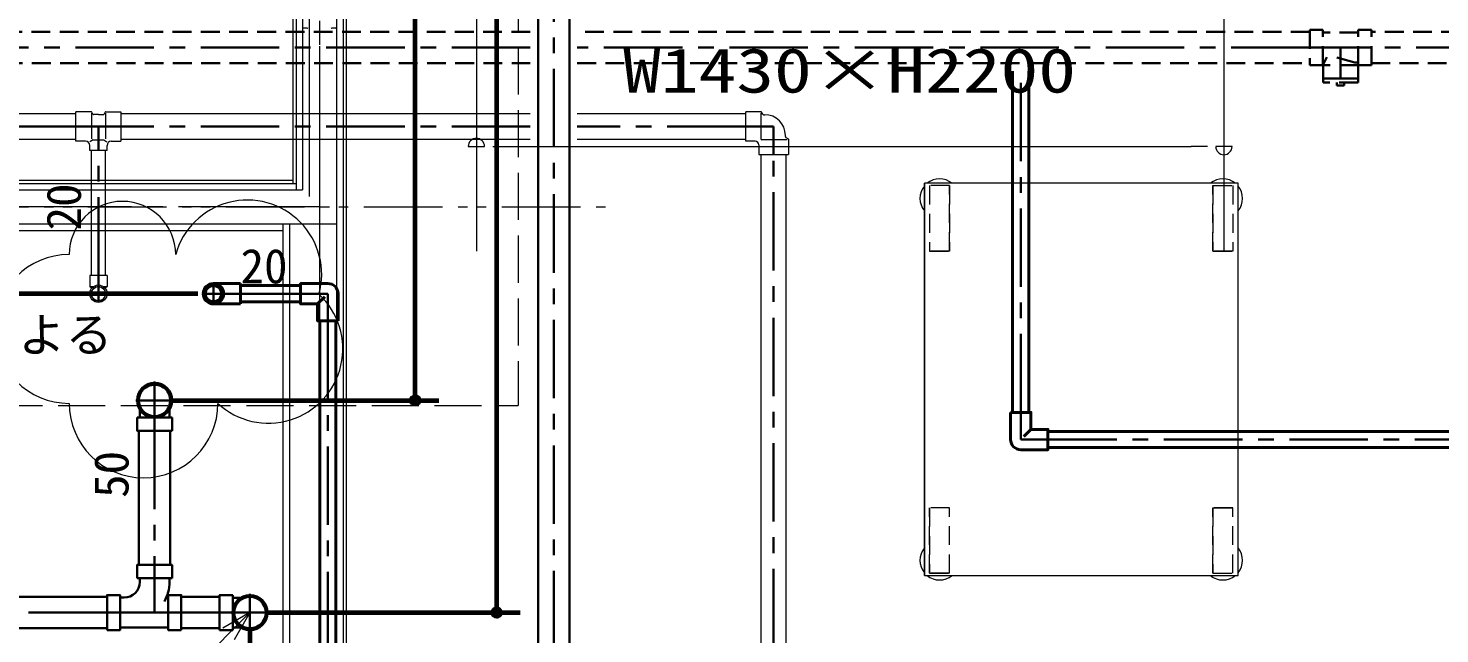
# Model space of a CAD drawing. Units: millimetres at full size, sheet at 1:30. Extents: x -16828 to 149130, y 47892 to 100313.
# Drawn here: x -3372 to -672, y 59930 to 61087 of the extents above; entities that cross this region are included whole.
import ezdxf
from ezdxf.enums import TextEntityAlignment as Align

# ---------------------------------------------------------------- set-up
doc = ezdxf.new("R2010")
doc.units = ezdxf.units.MM
doc.header["$LTSCALE"] = 30
doc.header["$PDMODE"] = 32
doc.header["$PDSIZE"] = 15
for name, pattern in [('CHAIN1', [8, 5, -1, 1, -1]), ('CHAIN2', [12, 9, -1, 1, -1]), ('DASHED1', [1.8, 1.2, -0.6]), ('DASHED3', [4, 3, -1]), ('DOUBLE_CHAIN1', [8.8, 5, -1, 0.6, -0.6, 0.6, -1])]:
    doc.linetypes.add(name, pattern=pattern)
for name, color, linetype, lineweight in [('0-1', 7, 'Continuous', 15), ('2-2_間仕切り芯', 7, 'DOUBLE_CHAIN1', 15), ('2-3_間仕切り', 7, 'Continuous', 15), ('2-A_建具', 7, 'Continuous', 15), ('3-0_AIHO08-壁芯', 7, 'CHAIN2', 15), ('3-A_AIHO34-移動式板金', 7, 'Continuous', 15), ('3-B_AIHO37-移動式板金隠れ線', 7, 'DASHED1', 15), ('3-C_AIHO34-移動式板金LL', 7, 'Continuous', 15), ('3-D_AIHO47-移動式板金アウトライン', 7, 'DASHED1', 15), ('4-3_AIHO15-壁開口寸法・コメント', 7, 'Continuous', 15), ('9-6_無題7', 7, 'Continuous', 15), ('9-9_配管－汚水１：硬質塩ビ管（ＤＶ）', 2, 'Continuous', 30), ('9-A_配管－給水３：ＶＬＰ(ＶＤ)', 5, 'Continuous', 40), ('9-B_配管－給湯１２：ＨＴＬＰ（ＵＸ）', 3, 'Continuous', 20), ('9-E_配管－給湯１：ＣＵＰ(Ｍ)', 1, 'Continuous', 60)]:
    doc.layers.add(name, color=color, linetype=linetype, lineweight=lineweight)
doc.styles.add('ＭＳ ゴシック', font='')
doc.styles.get('ＭＳ ゴシック').set_extended_font_data('MS Gothic')

# ---------------------------------------------------------------- blocks, each defined once
blk = doc.blocks.new('グループ部品-22')
at = {"layer": '4-3_AIHO15-壁開口寸法・コメント'}
for p, q in [((-2530.67, 60861.29), (-2499.42, 60861.29)), ((-2483.79, 60861.29), (-2452.54, 60861.29))]:
    blk.add_line(p, q, dxfattribs=at)
blk.add_arc((-2515.04, 60861.29), 15.62, 0, 180, dxfattribs=at)
blk = doc.blocks.new('グループ部品-23')
at = {"layer": '4-3_AIHO15-壁開口寸法・コメント'}
for p, q in [((-1116.29, 60861.29), (-1147.54, 60861.29)), ((-1069.42, 60861.29), (-1100.67, 60861.29))]:
    blk.add_line(p, q, dxfattribs=at)
blk.add_arc((-1085.04, 60861.29), 15.62, 180, 0, dxfattribs=at)
blk = doc.blocks.new('グループ部品-24')
at = {"layer": '4-3_AIHO15-壁開口寸法・コメント'}
for p, q in [((-2515.04, 61479.86), (-2515.04, 60661.29)), ((-1085.04, 61479.86), (-1085.04, 60661.29)), ((-2452.54, 60861.29), (-1147.54, 60861.29))]:
    blk.add_line(p, q, dxfattribs=at)
for name in ['グループ部品-22', 'グループ部品-23']:
    blk.add_blockref(name, (0, 0), dxfattribs=at)
at = {"layer": '4-3_AIHO15-壁開口寸法・コメント', "style": 'ＭＳ ゴシック', "width": 1.25}
blk.add_text('W1430×H2200', height=84.92, dxfattribs=at).set_placement((-2234.4, 60938.92), align=Align.BOTTOM_LEFT)
blk = doc.blocks.new('グループ部品-31')
at = {"layer": '9-6_無題7'}
for centre, radius, start, end in [((-3192.07, 60654.63), 101.85, 0, 180), ((-2953.14, 60616.7), 142.23, 344.53569, 164.53569), ((-3293.92, 60512.39), 142.23, 90, 270), ((-2912.75, 60474.47), 142.23, 227.16898, 47.16898), ((-3151.68, 60370.16), 142.23, 180, 0)]:
    blk.add_arc(centre, radius, start, end, dxfattribs=at)

msp = doc.modelspace()

# ---------------------------------------------------------------- linework, layer by layer
at = {"layer": '0-1'}
msp.add_line((-2835.04, 63665.86), (-2835.04, 60765.86), dxfattribs=at)
at = {"layer": '0-1', "linetype": 'DASHED3'}
for p in [(-2435.04, 63450.86), (-5715.04, 60365.86)]:
    msp.add_line(p, (-2435.04, 60365.86), dxfattribs=at)
at = {"layer": '2-2_間仕切り芯'}
for p, q in [((-2815.04, 64749.43), (-2815.04, 49619.89)), ((-8010.04, 60745.86), (-2261.37, 60745.86))]:
    msp.add_line(p, q, dxfattribs=at)
at = {"layer": '2-3_間仕切り'}
for p, q in [((-2782.54, 61875.86), (-2782.54, 57931.86)), ((-2770.04, 61713.36), (-2770.04, 57278.36)), ((-2764.04, 61700.86), (-2764.04, 57296.86)), ((-2866.04, 61160.86), (-2866.04, 60790.86)), ((-2860.04, 61160.86), (-2860.04, 60778.36)), ((-2847.54, 61162.46), (-2847.54, 60778.36)), ((-5816.04, 60790.86), (-2860.04, 60790.86)), ((-5810.04, 60796.86), (-2866.04, 60796.86)), ((-5900.04, 60778.36), (-2847.54, 60778.36)), ((-5900.04, 60713.36), (-2782.54, 60713.36)), ((-2885.04, 60713.36), (-2885.04, 57071.86)), ((-2872.54, 60713.36), (-2872.54, 57931.86)), ((-5860.04, 60700.86), (-2885.04, 60700.86))]:
    msp.add_line(p, q, dxfattribs=at)
at = {"layer": '2-A_建具'}
for p, q in [((-2838.74, 61087.46), (-2846.34, 61087.46)), ((-2783.74, 61087.46), (-2791.34, 61087.46))]:
    msp.add_line(p, q, dxfattribs=at)
for centre, start, end in [((-2846.34, 61088.66), 180, 270), ((-2838.74, 61088.66), 270, 0), ((-2791.34, 61088.66), 180, 270), ((-2783.74, 61088.66), 270, 0)]:
    msp.add_arc(centre, 1.2, start, end, dxfattribs=at)
at = {"layer": '3-0_AIHO08-壁芯'}
msp.add_line((-2815.04, 60745.86), (-5790.04, 60745.86), dxfattribs=at)
msp.add_lwpolyline([(-2815.04, 63545.86), (-2815.04, 57245.86), (-2815.04, 50945.86)], dxfattribs=at)
at = {"layer": '3-A_AIHO34-移動式板金'}
for p, q in [((-1657.89, 60040.97), (-1657.89, 60790.97)), ((-1057.89, 60790.97), (-1657.89, 60790.97)), ((-1057.89, 60040.97), (-1057.89, 60790.97)), ((-1657.89, 60040.97), (-1057.89, 60040.97))]:
    msp.add_line(p, q, dxfattribs=at)
at = {"layer": '3-B_AIHO37-移動式板金隠れ線'}
for p, q in [((-1609.89, 60786.47), (-1609.89, 60661.47)), ((-1105.89, 60786.47), (-1105.89, 60661.47)), ((-1105.89, 60786.47), (-1067.89, 60786.47)), ((-1067.89, 60786.47), (-1067.89, 60661.47)), ((-1609.89, 60661.47), (-1647.89, 60661.47)), ((-1105.89, 60661.47), (-1067.89, 60661.47)), ((-1609.89, 60170.47), (-1647.89, 60170.47)), ((-1609.89, 60045.47), (-1609.89, 60170.47)), ((-1105.89, 60045.47), (-1105.89, 60170.47)), ((-1105.89, 60170.47), (-1067.89, 60170.47))]:
    msp.add_line(p, q, dxfattribs=at)
for points in [[(-1609.89, 60786.47), (-1647.89, 60786.47), (-1647.89, 60661.47)], [(-1609.89, 60045.47), (-1647.89, 60045.47), (-1647.89, 60170.47)], [(-1105.89, 60045.47), (-1067.89, 60045.47), (-1067.89, 60170.47)]]:
    msp.add_lwpolyline(points, dxfattribs=at)
at = {"layer": '3-C_AIHO34-移動式板金LL'}
for centre, start, end in [((-1628.89, 60761.97), 140.65417, 219.34583), ((-1628.89, 60761.97), 50.65417, 129.34583), ((-1086.89, 60761.97), 50.65417, 129.34583), ((-1086.89, 60761.97), 320.65417, 39.34583), ((-1628.89, 60069.97), 140.65417, 219.34583), ((-1086.89, 60069.97), 320.65417, 39.34583), ((-1628.89, 60069.97), 230.65417, 309.34583), ((-1086.89, 60069.97), 230.65417, 309.34583)]:
    msp.add_arc(centre, 37.5, start, end, dxfattribs=at)
at = {"layer": '3-D_AIHO47-移動式板金アウトライン', "linetype": 'Continuous'}
msp.add_lwpolyline([(-1057.89, 60040.97), (-1057.89, 60790.97), (-1657.89, 60790.97), (-1657.89, 60040.97)], close=True, dxfattribs=at)
at = {"layer": '3-D_AIHO47-移動式板金アウトライン'}
for points in [[(-1609.89, 60661.47), (-1609.89, 60786.47), (-1647.89, 60786.47), (-1647.89, 60661.47)], [(-1105.89, 60661.47), (-1105.89, 60786.47), (-1067.89, 60786.47), (-1067.89, 60661.47)], [(-1609.89, 60045.47), (-1609.89, 60170.47), (-1647.89, 60170.47), (-1647.89, 60045.47)], [(-1105.89, 60170.47), (-1105.89, 60045.47), (-1067.89, 60045.47), (-1067.89, 60170.47)]]:
    msp.add_lwpolyline(points, close=True, dxfattribs=at)
at = {"layer": '9-6_無題7'}
for q in [(-3253.46, 59664.72), (-3000.03, 59940.11), (-2978.07, 59918.15)]:
    msp.add_line((-2948.07, 59970.11), q, dxfattribs=at)
at = {"layer": '9-6_無題7', "color": 2, "linetype": 'DASHED1', "lineweight": 30}
msp.add_lwpolyline([(-895.36, 60991.61), (-828.36, 60991.61), (-828.36, 60983.61), (-895.36, 60983.61)], close=True, dxfattribs=at)
msp.add_lwpolyline([(-854.86, 60983.61), (-854.86, 60978.11), (-868.86, 60978.11), (-868.86, 60983.61)], dxfattribs=at)
at = {"layer": '9-9_配管－汚水１：硬質塩ビ管（ＤＶ）'}
for p, q in [((-2397.04, 62135.86), (-2397.04, 57979.89)), ((-2337.04, 57979.89), (-2337.04, 62135.86)), ((-3159.06, 60342.86), (-3159.06, 60358.25)), ((-3102.06, 60342.86), (-3102.06, 60358.25)), ((-3164.06, 60342.86), (-3136.33, 60342.86)), ((-3097.06, 60342.86), (-3124.79, 60342.86)), ((-3097.06, 60342.86), (-3097.06, 60317.86)), ((-3160.56, 60317.86), (-3160.56, 60061.11)), ((-3100.56, 60061.11), (-3100.56, 60317.86)), ((-3097.06, 60036.11), (-3164.06, 60036.11)), ((-3159.08, 60028.63), (-3159.08, 60036.11)), ((-3101.89, 60028.52), (-3101.89, 60036.11)), ((-3221.56, 60000.11), (-6411.51, 60000.11)), ((-3006.07, 60000.11), (-3079.56, 60000.11)), ((-2981.07, 60003.61), (-2981.07, 59975.87)), ((-3189, 59998.71), (-3196.56, 59998.71)), ((-3104.56, 59998.71), (-3108.2, 59998.71)), ((-2981.07, 59998.61), (-2965.68, 59998.61)), ((-2981.07, 59936.61), (-2981.07, 59964.34)), ((-6411.51, 59940.11), (-3221.56, 59940.11)), ((-3196.56, 59941.51), (-3104.56, 59941.51)), ((-3079.56, 59940.11), (-3006.07, 59940.11)), ((-2981.07, 59936.61), (-3006.07, 59936.61)), ((-2981.07, 59941.61), (-2965.68, 59941.61))]:
    msp.add_line(p, q, dxfattribs=at)
at = {"layer": '9-9_配管－汚水１：硬質塩ビ管（ＤＶ）', "linetype": 'CHAIN1'}
for p, q in [((-2367.04, 57979.89), (-2367.04, 62135.86)), ((-2412.04, 61050.61), (-5309.35, 61050.61)), ((-920.86, 61050.61), (-2322.04, 61050.61)), ((-920.86, 61050.61), (-861.86, 61050.61)), ((-802.86, 61050.61), (-861.86, 61050.61)), ((-861.86, 60991.61), (-861.86, 61050.61)), ((4712.96, 61050.61), (-802.86, 61050.61)), ((-3130.56, 60339.86), (-3130.56, 60411.86)), ((-3166.56, 60375.86), (-3094.56, 60375.86)), ((-3130.56, 60317.86), (-3130.56, 60345.86)), ((-3130.56, 60317.86), (-3130.56, 60061.11)), ((-3130.56, 60061.11), (-3130.56, 59970.11)), ((-2948.07, 59934.11), (-2948.07, 60006.11)), ((-3221.56, 59970.11), (-6411.51, 59970.11)), ((-3221.56, 59970.11), (-3130.56, 59970.11)), ((-3079.56, 59970.11), (-3130.56, 59970.11)), ((-3006.07, 59970.11), (-3079.56, 59970.11)), ((-3006.07, 59970.11), (-2978.07, 59970.11)), ((-2984.07, 59970.11), (-2912.07, 59970.11))]:
    msp.add_line(p, q, dxfattribs=at)
at = {"layer": '9-9_配管－汚水１：硬質塩ビ管（ＤＶ）', "linetype": 'DASHED1'}
for p, q in [((-2412.04, 61080.61), (-5309.35, 61080.61)), ((-920.86, 61080.61), (-2322.04, 61080.61)), ((-802.86, 61084.11), (-827.86, 61084.11)), ((-827.86, 61017.11), (-827.86, 61084.11)), ((-802.86, 61017.11), (-802.86, 61084.11)), ((4712.96, 61080.61), (-802.86, 61080.61)), ((-827.86, 61079.21), (-895.86, 61079.21)), ((-895.86, 61017.11), (-887.99, 61031.9)), ((-834.56, 61022.01), (-886.2, 61036.38)), ((-5309.35, 61020.61), (-2412.04, 61020.61)), ((-2322.04, 61020.61), (-920.86, 61020.61)), ((-827.86, 61017.11), (-895.86, 61017.11)), ((-895.36, 61017.11), (-895.36, 60991.61)), ((-827.86, 61022.01), (-834.56, 61022.01)), ((-827.86, 61017.11), (-802.86, 61017.11)), ((-802.86, 61020.61), (4712.96, 61020.61))]:
    msp.add_line(p, q, dxfattribs=at)
for points in [[(-920.86, 61084.11), (-920.86, 61017.11), (-895.86, 61017.11)], [(-895.86, 61017.11), (-895.86, 61084.11), (-920.86, 61084.11)], [(-828.36, 61017.11), (-828.36, 60991.61), (-895.36, 60991.61)]]:
    msp.add_lwpolyline(points, dxfattribs=at)
at = {"layer": '9-9_配管－汚水１：硬質塩ビ管（ＤＶ）'}
for points in [[(-3097.06, 60317.86), (-3164.06, 60317.86), (-3164.06, 60342.86)], [(-3097.06, 60036.11), (-3097.06, 60061.11), (-3164.06, 60061.11), (-3164.06, 60036.11)], [(-3006.07, 59936.61), (-3006.07, 60003.61), (-2981.07, 60003.61)]]:
    msp.add_lwpolyline(points, dxfattribs=at)
for points in [[(-3221.56, 59936.61), (-3221.56, 60003.61), (-3196.56, 60003.61), (-3196.56, 59936.61)], [(-3079.56, 59936.61), (-3079.56, 60003.61), (-3104.56, 60003.61), (-3104.56, 59936.61)]]:
    msp.add_lwpolyline(points, close=True, dxfattribs=at)
for centre in [(-3130.56, 60375.86), (-2948.07, 59970.11)]:
    msp.add_circle(centre, 30, dxfattribs=at)
for centre, radius, start, end in [((-3130.56, 60375.86), 33.5, 90, 180), ((-3130.56, 60375.86), 33.5, 0, 90), ((-3130.56, 60375.86), 33.5, 180, 0), ((-3189, 60028.63), 29.92, 270, 0), ((-3176.69, 60028.52), 74.8, 330, 0), ((-2948.07, 59970.11), 33.5, 90, 270), ((-2948.07, 59970.11), 33.5, 0, 90), ((-2948.07, 59970.11), 33.5, 270, 0)]:
    msp.add_arc(centre, radius, start, end, dxfattribs=at)
at = {"layer": '9-A_配管－給水３：ＶＬＰ(ＶＤ)'}
for p, q in [((-1489.08, 61005.61), (-1489.08, 60352.99)), ((-1458.08, 60352.99), (-1458.08, 61005.61)), ((-2966.04, 60599.36), (-3018.04, 60599.36)), ((-2966.04, 60560.36), (-2966.04, 60599.36)), ((-2851.15, 60595.36), (-2966.04, 60595.36)), ((-2818.65, 60560.36), (-2804.86, 60574.15)), ((-2779.65, 60527.86), (-2779.65, 60579.86)), ((-2966.04, 60560.36), (-3018.04, 60560.36)), ((-2966.04, 60564.36), (-2851.15, 60564.36)), ((-2814.65, 60527.86), (-2814.65, 59440.86)), ((-2783.65, 59440.86), (-2783.65, 60527.86)), ((-1493.08, 60352.99), (-1493.08, 60300.99)), ((-1454.08, 60320.49), (-1467.87, 60306.7)), ((-329.63, 60316.49), (-1421.58, 60316.49)), ((-1421.58, 60285.49), (-329.63, 60285.49))]:
    msp.add_line(p, q, dxfattribs=at)
at = {"layer": '9-A_配管－給水３：ＶＬＰ(ＶＤ)', "color": 2, "linetype": 'CHAIN1', "lineweight": 30}
for p, q in [((-1473.58, 60352.99), (-1473.58, 61005.61)), ((-3018.04, 60561.26), (-3018.04, 60598.46)), ((-3036.64, 60579.86), (-2999.44, 60579.86)), ((-2966.04, 60579.86), (-3002.54, 60579.86)), ((-2966.04, 60579.86), (-2851.15, 60579.86)), ((-2851.15, 60579.86), (-2799.15, 60579.86)), ((-2799.15, 60527.86), (-2799.15, 60579.86)), ((-2799.15, 60527.86), (-2799.15, 59440.86)), ((-1473.58, 60352.99), (-1473.58, 60300.99)), ((-1421.58, 60300.99), (-1473.58, 60300.99)), ((-329.63, 60300.99), (-1421.58, 60300.99))]:
    msp.add_line(p, q, dxfattribs=at)
at = {"layer": '9-A_配管－給水３：ＶＬＰ(ＶＤ)'}
for points in [[(-2799.15, 60599.36), (-2851.15, 60599.36), (-2851.15, 60560.36), (-2820.6, 60560.36)], [(-2818.65, 60558.41), (-2818.65, 60527.86), (-2779.65, 60527.86)], [(-1454.08, 60322.44), (-1454.08, 60352.99), (-1493.08, 60352.99)], [(-1473.58, 60281.49), (-1421.58, 60281.49), (-1421.58, 60320.49), (-1452.13, 60320.49)]]:
    msp.add_lwpolyline(points, dxfattribs=at)
for radius in [19.5, 15.5]:
    msp.add_circle((-3018.04, 60579.86), radius, dxfattribs=at)
for centre, radius, start, end in [((-2799.15, 60579.86), 19.5, 0, 90), ((-2820.6, 60558.41), 1.95, 0, 90), ((-1473.58, 60300.99), 19.5, 180, 270), ((-1452.13, 60322.44), 1.95, 180, 270)]:
    msp.add_arc(centre, radius, start, end, dxfattribs=at)
at = {"layer": '9-B_配管－給湯１２：ＨＴＬＰ（ＵＸ）'}
for p, q in [((-3281.04, 60923.84), (-3915.55, 60923.84)), ((-3252.23, 60927.79), (-3281.04, 60927.79)), ((-3281.04, 60871.29), (-3281.04, 60927.79)), ((-3251.46, 60925.32), (-3251.46, 60875.7)), ((-3248.91, 60923.37), (-3250.91, 60927.01)), ((-3238.04, 60922.34), (-3247.16, 60922.34)), ((-3238.04, 60922.34), (-3228.92, 60922.34)), ((-3227.17, 60923.37), (-3225.17, 60927.01)), ((-3224.62, 60925.32), (-3224.62, 60875.7)), ((-3223.85, 60927.79), (-3195.04, 60927.79)), ((-3195.04, 60927.79), (-3195.04, 60871.29)), ((-2412.04, 60923.84), (-3195.04, 60923.84)), ((-1999.72, 60923.84), (-2322.04, 60923.84)), ((-1999.72, 60871.24), (-1999.72, 60927.84)), ((-1970.61, 60927.84), (-1999.72, 60927.84)), ((-1970.61, 60925.32), (-1970.61, 60876.19)), ((-1967.17, 60923.15), (-1969.29, 60927.06)), ((-1965.66, 60922.13), (-1963.33, 60922.13)), ((-3915.55, 60875.24), (-3281.04, 60875.24)), ((-3262.64, 60871.29), (-3281.04, 60871.29)), ((-3248.17, 60874.24), (-3254.34, 60870.53)), ((-3213.44, 60871.29), (-3195.04, 60871.29)), ((-3195.04, 60875.24), (-2412.04, 60875.24)), ((-2322.04, 60875.24), (-1999.72, 60875.24)), ((-1981.52, 60871.24), (-1999.72, 60871.24)), ((-1974.72, 60864.44), (-1974.72, 60846.24)), ((-1920.35, 60874.19), (-1968.61, 60874.19)), ((-1923.83, 60880.3), (-1923.83, 60882.63)), ((-1922.81, 60878.79), (-1918.9, 60876.66)), ((-1918.12, 60875.35), (-1918.12, 60846.24)), ((-3254.64, 60853.54), (-3254.64, 60863.29)), ((-3221.44, 60853.54), (-3254.64, 60853.54)), ((-3251.64, 60853.54), (-3251.64, 60614.36)), ((-3224.44, 60614.36), (-3224.44, 60853.54)), ((-3221.44, 60853.54), (-3221.44, 60863.29)), ((-1974.72, 60846.24), (-1918.12, 60846.24)), ((-1970.72, 60846.24), (-1970.72, 59424.01)), ((-1922.12, 59424.01), (-1922.12, 60846.24)), ((-3221.39, 60614.36), (-3221.39, 60593.6)), ((-3248.19, 60593.06), (-3254.53, 60593.06)), ((-3254.11, 60592.69), (-3250.92, 60591.23)), ((-3221.55, 60593.06), (-3227.89, 60593.06)), ((-3221.97, 60592.69), (-3225.16, 60591.23))]:
    msp.add_line(p, q, dxfattribs=at)
at = {"layer": '9-B_配管－給湯１２：ＨＴＬＰ（ＵＸ）', "color": 2, "linetype": 'CHAIN1', "lineweight": 30}
for p, q in [((-3281.04, 60899.54), (-3915.55, 60899.54)), ((-3281.04, 60899.54), (-3238.04, 60899.54)), ((-3195.04, 60899.54), (-3238.04, 60899.54)), ((-3238.04, 60853.54), (-3238.04, 60899.54)), ((-2412.04, 60899.54), (-3195.04, 60899.54)), ((-1999.72, 60899.54), (-2322.04, 60899.54)), ((-1999.72, 60899.54), (-1946.42, 60899.54)), ((-1946.42, 60846.24), (-1946.42, 60899.54)), ((-3238.04, 60614.36), (-3238.04, 60853.54)), ((-1946.42, 59424.01), (-1946.42, 60846.24)), ((-3238.04, 60614.36), (-3238.04, 60593.46)), ((-3238.04, 60563.54), (-3238.04, 60596.18)), ((-3254.36, 60579.86), (-3221.72, 60579.86))]:
    msp.add_line(p, q, dxfattribs=at)
at = {"layer": '9-B_配管－給湯１２：ＨＴＬＰ（ＵＸ）'}
for points in [[(-3248.17, 60874.24), (-3227.9, 60874.24), (-3221.74, 60870.53)], [(-3221.39, 60614.36), (-3254.69, 60614.36), (-3254.69, 60593.6)]]:
    msp.add_lwpolyline(points, dxfattribs=at)
for radius in [16.65, 13.6]:
    msp.add_circle((-3238.04, 60579.86), radius, dxfattribs=at)
for centre, radius, start, end in [((-3252.23, 60926.29), 1.5, 28.83097, 90), ((-3247.16, 60924.34), 2, 208.83097, 270), ((-3228.92, 60924.34), 2, 270, 331.16903), ((-3223.85, 60926.29), 1.5, 90, 151.16903), ((-1970.61, 60926.34), 1.5, 28.61046, 90), ((-1965.41, 60924.11), 2, 208.61046, 262.93989), ((-1963.33, 60882.63), 39.5, 0, 90), ((-3262.64, 60863.29), 8, 0, 90), ((-3213.44, 60863.29), 8, 90, 180), ((-1981.52, 60864.44), 6.8, 0, 90), ((-1968.61, 60876.19), 2, 180, 270), ((-1921.85, 60880.55), 2, 187.06011, 241.38954), ((-1919.62, 60875.35), 1.5, 0, 61.38954), ((-1918.92, 60871.24), 3, 77.33182, 80.24735), ((-3238.04, 60579.86), 13.9, 90, 270), ((-3238.04, 60579.86), 13.9, 0, 90), ((-3253.69, 60593.6), 1, 180, 245.30844), ((-3251.34, 60590.32), 1, 34.52203, 65.30844), ((-3238.04, 60579.86), 13.9, 270, 0), ((-3224.74, 60590.32), 1, 114.69156, 145.47797), ((-3222.39, 60593.6), 1, 294.69156, 0)]:
    msp.add_arc(centre, radius, start, end, dxfattribs=at)
at = {"layer": '9-E_配管－給湯１：ＣＵＰ(Ｍ)'}
for p, q in [((-2632, 60375.86), (-2632, 63550.86)), ((-2476.09, 59970.11), (-2476.09, 63550.86)), ((-3048.04, 60579.86), (-3588.48, 60579.86)), ((-3100.56, 60375.86), (-2587, 60375.86)), ((-2918.07, 59970.11), (-2431.09, 59970.11)), ((-2948.07, 59940.11), (-2948.07, 59664))]:
    msp.add_line(p, q, dxfattribs=at)
for p in [(-2632, 60375.86), (-2476.09, 59970.11)]:
    msp.add_point(p, dxfattribs=at)

# ---------------------------------------------------------------- block references
at = {"layer": '4-3_AIHO15-壁開口寸法・コメント'}
msp.add_blockref('グループ部品-24', (0, 0), dxfattribs=at)
at = {"layer": '9-6_無題7'}
msp.add_blockref('グループ部品-31', (0, 0), dxfattribs=at)

# ---------------------------------------------------------------- texts
at = {"layer": '9-6_無題7', "style": 'ＭＳ ゴシック'}
msp.add_text('キッチン詳細による', height=65.98, dxfattribs=at).set_placement((-4021.05, 60448.73), align=Align.BOTTOM_LEFT)
at = {"layer": '9-9_配管－汚水１：硬質塩ビ管（ＤＶ）', "color": 7, "style": 'ＭＳ ゴシック'}
msp.add_text('50', height=65.98, rotation=90, dxfattribs=at).set_placement((-3160.56, 60189.48), align=Align.BOTTOM_LEFT)
at = {"layer": '9-A_配管－給水３：ＶＬＰ(ＶＤ)', "color": 7, "style": 'ＭＳ ゴシック'}
msp.add_text('20', height=65.98, dxfattribs=at).set_placement((-2966.04, 60579.86), align=Align.BOTTOM_LEFT)
at = {"layer": '9-B_配管－給湯１２：ＨＴＬＰ（ＵＸ）', "color": 7, "style": 'ＭＳ ゴシック'}
msp.add_text('20', height=65.98, rotation=90, dxfattribs=at).set_placement((-3251.64, 60700.86), align=Align.BOTTOM_LEFT)

doc.saveas('drawing.dxf')
